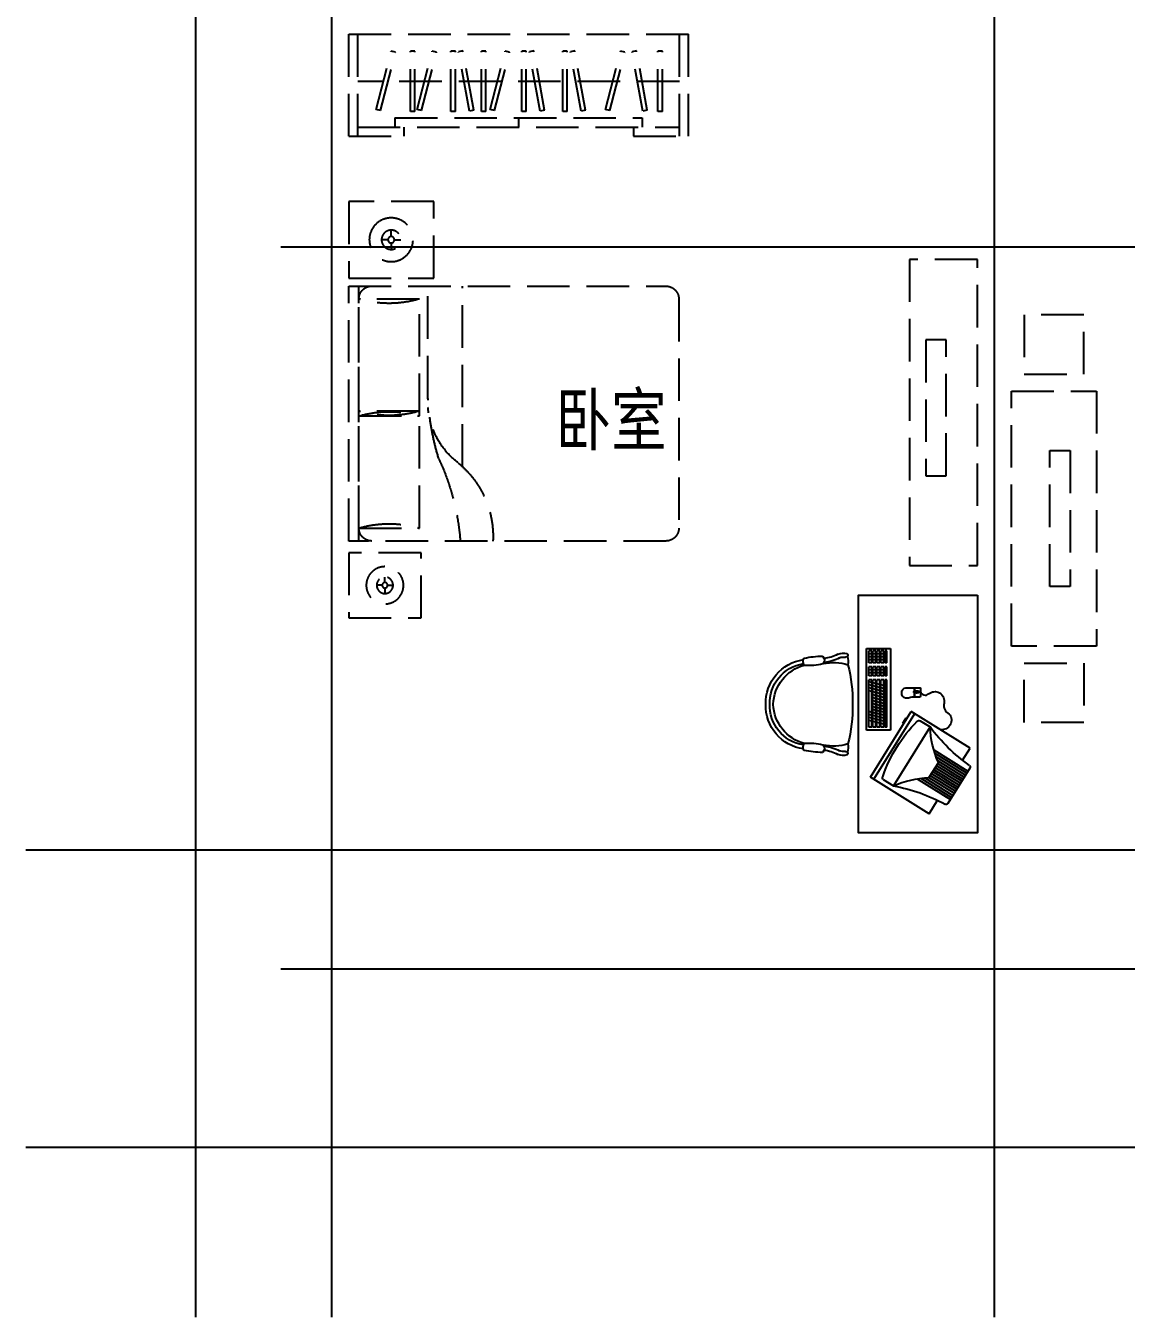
# Model space of a CAD drawing. Extents: x -1000 to 64800, y -19799 to 13500.
# Drawn here: x -1000 to 5475, y -2750 to 4850 of the extents above; entities that cross this region are included whole.
import ezdxf

# ---------------------------------------------------------------- set-up
doc = ezdxf.new("R2010")
doc.units = 0
doc.header["$LTSCALE"] = 1000
doc.header["$MEASUREMENT"] = 0
doc.linetypes.add('CENTER2', pattern=[1.125, 0.75, -0.125, 0.125, -0.125])
doc.linetypes.add('DASH', pattern=[0.35, 0.25, -0.1])
doc.layers.add('DOTE', color=1, linetype='CENTER2', plot=False)
for name, color, linetype in [('TEXT', 7, 'Continuous'), ('平面家具', 134, 'DASH'), ('面积', 6, 'Continuous')]:
    doc.layers.add(name, color=color, linetype=linetype)
doc.styles.add('ST', font='', dxfattribs={"width": 0.8})
doc.styles.get('ST').set_extended_font_data('SimSun')

# ---------------------------------------------------------------- blocks, each defined once
blk = doc.blocks.new('2333')
at = {"layer": '平面家具'}
for points in [[(1447243.377541107, -1924083.317939173), (1445743.377541107, -1924083.317939173), (1445743.377541107, -1923583.317939173), (1447243.377541107, -1923583.317939173)], [(1445293.377541107, -1924008.317939173), (1445643.377541107, -1924008.317939173), (1445643.377541107, -1923658.317939173), (1445293.377541107, -1923658.317939173)], [(1447693.377541107, -1924008.317939173), (1447343.377541107, -1924008.317939173), (1447343.377541107, -1923658.317939173), (1447693.377541107, -1923658.317939173)], [(1446893.377541107, -1923858.317939173), (1446093.377541107, -1923858.317939173), (1446093.377541107, -1923738.317939173), (1446893.377541107, -1923738.317939173)]]:
    blk.add_lwpolyline(points, close=True, dxfattribs=at)
blk = doc.blocks.new('nnn')
at = {"layer": '平面家具'}
for points in [[(39752.98505009606, 20763.8429962229), (39752.98505009629, 18963.8429962229), (39352.98505009629, 18963.84299622267), (39352.98505009606, 20763.84299622267)], [(39656.58107994765, 20290.76696562339), (39656.58107994788, 19490.76696562339), (39536.58107994788, 19490.76696562339), (39536.58107994765, 20290.76696562339)]]:
    blk.add_lwpolyline(points, close=True, dxfattribs=at)
blk = doc.blocks.new('A$C485003A8')
at = {"layer": '平面家具', "linetype": 'Continuous'}
for p, q in [((962.3017209633836, 1286.889591909145), (615.7160876240669, 1070.985655229233)), ((962.3017209633836, 1286.889591909145), (1011.372916332257, 1208.116728444162)), ((1201.324581758192, 1017.965027130689), (1071.170165306321, 1226.898924083027)), ((891.6894899826148, 1081.421880446753), (1086.28103390061, 1202.641793608273)), ((913.2252118854813, 1078.343219861999), (1093.68345458679, 1190.75885760806)), ((935.9157677314797, 1075.983957805511), (1101.08587527294, 1178.875921607862)), ((959.9515959564596, 1074.462727030681), (1108.48829595912, 1166.992985607649)), ((967.3540166426246, 1062.579791030468), (1115.890716645285, 1155.11004960745)), ((974.7564373287896, 1050.69685503027), (1123.29313733145, 1143.227113607238)), ((615.7160876240378, 1070.985655229233), (856.2947599245235, 684.7902352225356)), ((635.5209809577209, 1083.323023039513), (876.0996532582067, 697.1276030328299)), ((691.6122185198037, 1085.989539501767), (751.0268985208677, 1123.001642932591)), ((966.9308352007502, 776.4160095932893), (751.0268985208386, 1123.001642932606)), ((1015.469751102704, 985.3407070291723), (959.9515959564742, 1074.462727030652)), ((982.1588580149546, 1038.813919030072), (1130.695558017615, 1131.344177607039)), ((989.5612787011341, 1026.930983029859), (1138.09797870378, 1119.461241606827)), ((996.9636993872991, 1015.048047029661), (1145.500399389959, 1107.578305606628)), ((1004.366120073464, 1003.165111029433), (1152.902820076124, 1095.695369606416)), ((1010.671899594148, 974.1047872822674), (1167.707661448469, 1071.929497606005)), ((1011.768540759644, 991.2821750292496), (1160.305240762289, 1083.812433606217)), ((988.6430549765937, 910.899298750126), (1189.914923506964, 1036.280689605395)), ((994.8532000805862, 931.2621204111929), (1182.512502820799, 1048.163625605594)), ((1002.140917918921, 952.2962110834487), (1175.110082134634, 1060.046561605806)), ((1158.103978600513, 972.5727224902803), (1202.880393263855, 900.6941719024617)), ((1202.880393263855, 900.6941719024617), (856.2947599245235, 684.7902352225356)), ((591.9947883804853, 795.3060974747641), (591.9947883804853, 314.6685191278666)), ((734.1675109237549, 795.3060974747641), (591.9947883804853, 795.3060974747641)), ((606.8623870597366, 777.2803907235648), (606.8623870597075, 498.0898617936473)), ((624.3623870597075, 777.2803907235502), (606.8623870597075, 777.2803907235648)), ((624.3623870597075, 777.2803907235648), (624.3623870597075, 498.0898617936473)), ((630.1957203930506, 777.2803907235793), (630.1957203930506, 498.0898617936764)), ((647.6957203930506, 777.2803907235793), (630.1957203930651, 777.2803907235648)), ((647.6957203930506, 777.2803907235793), (647.6957203930506, 498.0898617936764)), ((653.5290537263936, 777.2803907235502), (653.5290537263936, 498.0898617936764)), ((671.0290537263936, 777.2803907236084), (653.5290537263936, 777.2803907235502)), ((671.0290537263936, 777.2803907235793), (671.0290537263936, 498.0898617936618)), ((676.8623870597366, 777.2803907235648), (676.8623870597366, 498.0898617936909)), ((694.3623870597075, 777.2803907235793), (676.8623870597366, 777.2803907235939)), ((694.3623870597221, 760.2372257190873), (676.8623870597366, 755.9486531021976)), ((694.3623870597075, 777.2803907235502), (694.3623870597075, 498.0898617936764)), ((700.1957203930506, 777.2803907235648), (700.1957203930506, 498.0898617936764)), ((711.8623870597075, 777.2803907235939), (700.1957203930506, 777.2803907235939)), ((711.8623870596784, 764.5257983359479), (700.1957203930506, 761.6667499247123)), ((711.8623870597075, 777.2803907235939), (711.8623870597075, 498.0898617936473)), ((734.1675109237549, 314.6685191278521), (734.1675109237549, 795.3060974747641)), ((907.5161551997153, 739.4039061624499), (966.9308352007502, 776.4160095932893)), ((624.3623870597075, 743.0829352515284), (606.8623870597221, 738.7943626346241)), ((624.3623870597075, 725.5829352515284), (606.8623870597366, 721.2943626346532)), ((624.3623870597075, 708.0829352515284), (606.8623870597366, 703.7943626346532)), ((624.3623870597075, 690.5829352515284), (606.8623870597366, 686.2943626346387)), ((647.6957203930506, 748.8010320740577), (630.195720393036, 744.512459457168)), ((647.6957203930506, 731.3010320740286), (630.1957203930506, 727.0124594571389)), ((647.6957203930651, 713.8010320740286), (630.1957203930506, 709.5124594571389)), ((647.6957203930506, 696.3010320740432), (630.1957203930506, 692.012459457168)), ((671.0290537264082, 754.5191288965725), (653.5290537263936, 750.2305562796828)), ((671.0290537263936, 737.0191288965725), (653.5290537264082, 732.7305562796828)), ((671.0290537263936, 719.519128896558), (653.5290537263936, 715.2305562796537)), ((671.0290537263936, 702.0191288965725), (653.5290537263936, 697.7305562796828)), ((671.0290537263936, 684.519128896558), (653.5290537263936, 680.2305562796682)), ((694.3623870597075, 742.7372257190582), (676.8623870597512, 738.448653102183)), ((694.3623870597075, 725.2372257190873), (676.8623870597366, 720.9486531021976)), ((694.3623870597075, 707.7372257190727), (676.8623870597512, 703.4486531021685)), ((694.3623870597075, 690.2372257190727), (676.8623870597512, 685.948653102183)), ((711.862387059693, 747.0257983359479), (700.1957203930506, 744.1667499246978)), ((711.862387059693, 729.525798335977), (700.1957203930506, 726.6667499247123)), ((711.862387059693, 712.0257983359334), (700.1957203930506, 709.1667499247269)), ((711.8623870597075, 694.5257983359625), (700.1957203930506, 691.6667499246978)), ((811.6411465987912, 756.4716556421336), (806.7208622634062, 753.4065869970218)), ((806.7208622634062, 753.4065869970218), (825.4454606557993, 723.3484190328163)), ((825.4454606557993, 723.3484190328163), (830.3657449911989, 726.4134876779281)), ((647.6957203930651, 678.8010320740432), (630.1957203930506, 674.5124594571535)), ((647.6957203930651, 661.3010320740432), (630.1957203930506, 657.0124594571535)), ((647.695720393036, 643.8010320740286), (630.1957203930506, 639.5124594571389)), ((647.6957203930506, 626.3010320740286), (630.195720393036, 622.0124594571389)), ((647.6957203930506, 608.8010320740286), (630.1957203930506, 604.5124594571535)), ((671.0290537263936, 667.019128896558), (653.5290537263936, 662.7305562796682)), ((671.0290537263936, 649.5191288965289), (653.5290537263936, 645.2305562796537)), ((671.0290537263936, 632.019128896558), (653.5290537263936, 627.7305562796682)), ((671.0290537264082, 614.519128896558), (653.5290537263936, 610.2305562796828)), ((694.3623870597075, 672.7372257190727), (676.8623870597366, 668.448653102183)), ((694.3623870597075, 655.2372257190727), (676.8623870597366, 650.948653102183)), ((694.3623870597075, 637.7372257190582), (676.8623870597366, 633.448653102183)), ((694.3623870597075, 620.2372257190727), (676.8623870597366, 615.948653102183)), ((711.862387059693, 677.0257983359334), (700.195720393036, 674.1667499246978)), ((711.8623870597075, 659.5257983359334), (700.1957203930506, 656.6667499246832)), ((711.862387059693, 642.0257983359625), (700.1957203930506, 639.1667499247269)), ((711.862387059693, 624.5257983359334), (700.1957203930506, 621.6667499247123)), ((624.3623870597221, 568.0829352515284), (606.8623870597366, 563.7943626346387)), ((624.3623870597075, 550.5829352515284), (606.8623870597221, 546.2943626346387)), ((624.3623870597075, 533.082935251543), (606.8623870597075, 528.7943626346532)), ((647.6957203930506, 591.3010320740432), (630.1957203930506, 587.0124594571826)), ((647.6957203930506, 573.8010320740286), (630.1957203930506, 569.5124594571389)), ((647.6957203930506, 556.3010320740432), (630.1957203930506, 552.0124594571535)), ((647.6957203930506, 538.8010320740432), (630.1957203930506, 534.5124594571535)), ((671.0290537263936, 597.019128896558), (653.5290537264082, 592.7305562796828)), ((671.0290537263936, 579.519128896558), (653.5290537263936, 575.2305562796682)), ((671.0290537263936, 562.019128896558), (653.5290537263936, 557.7305562796682)), ((671.0290537263936, 544.519128896558), (653.5290537263936, 540.2305562796973)), ((694.3623870597075, 602.7372257190873), (676.8623870597221, 598.4486531022121)), ((694.3623870597075, 585.2372257190582), (676.8623870597221, 580.9486531021976)), ((694.3623870597075, 567.7372257190727), (676.8623870597221, 563.448653102183)), ((694.3623870597075, 550.2372257190873), (676.8623870597366, 545.9486531021976)), ((694.3623870597221, 532.7372257190727), (676.8623870597221, 528.448653102183)), ((711.862387059693, 607.0257983359625), (700.1957203930506, 604.1667499247123)), ((711.862387059693, 589.5257983359334), (700.1957203930506, 586.6667499246978)), ((711.862387059693, 572.0257983359625), (700.195720393036, 569.1667499246978)), ((711.8623870597075, 554.5257983359625), (700.1957203930506, 551.6667499247269)), ((711.8623870597075, 537.0257983359188), (700.1957203930506, 534.1667499246832)), ((824.2036841863155, 545.1836407030642), (904.7733384722233, 545.1836407030642)), ((878.0971232809097, 571.1836407029477), (873.0895818387944, 571.1836407029477)), ((878.3922311047063, 569.1836407029477), (873.1742972018401, 569.1836407029477)), ((874.7733384722233, 600.1836407030642), (874.7733384722233, 574.7524356472713)), ((904.7733384722233, 600.1836407030642), (874.7733384722233, 600.1836407029477)), ((874.7733384722233, 565.7319210521819), (874.7733384722233, 545.1836407030642)), ((876.7733384722233, 600.1836407030642), (876.7733384722233, 573.3671694077493)), ((876.7733384722233, 567.1171664289141), (876.7733384722233, 545.1836407030642)), ((909.7733384722233, 569.1836407030642), (896.2755988202844, 569.1836407030642)), ((909.7733384722233, 571.1836407030642), (896.5707066439645, 571.1836407030642)), ((624.3623870597075, 515.5829352514993), (606.8623870597221, 511.2943626346387)), ((624.3623870597075, 498.0898617936473), (606.8623870597075, 498.0898617936473)), ((624.3623870597075, 474.7565284603188), (606.8623870597075, 474.7565284603188)), ((606.8623870597075, 474.7565284603188), (606.862387059693, 422.2565284603188)), ((624.3623870597075, 457.2565284603188), (606.862387059693, 457.2565284603188)), ((624.3623870597075, 474.7565284603188), (624.362387059693, 422.2565284603188)), ((647.6957203930506, 521.3010320740141), (630.1957203930506, 517.0124594571389)), ((647.6957203930506, 498.0898617936764), (630.1957203930506, 498.0898617936764)), ((630.1957203930506, 474.7565284603188), (630.1957203930506, 422.2565284603188)), ((647.6957203930215, 474.7565284603188), (630.1957203930215, 474.7565284603188)), ((647.6957203930215, 457.2565284603334), (630.1957203930215, 457.2565284603334)), ((647.6957203930506, 474.7565284603188), (647.6957203930506, 422.2565284603188)), ((671.0290537263936, 527.0191288965289), (653.5290537263936, 522.7305562796391)), ((671.0290537263936, 498.0898617936618), (653.5290537263936, 498.0898617936764)), ((671.0290537263645, 474.7565284603188), (653.52905372635, 474.7565284603188)), ((653.5290537263645, 474.7565284603188), (653.5290537263791, 422.2565284603188)), ((671.0290537263645, 457.2565284603334), (653.5290537263645, 457.2565284603043)), ((671.0290537263791, 474.7565284603188), (671.0290537263791, 422.2565284603188)), ((694.362387059693, 498.0898617936764), (676.8623870597366, 498.0898617936909)), ((694.3623870597075, 474.7565284603334), (676.8623870597075, 474.7565284603334)), ((676.8623870597075, 474.7565284603334), (676.8623870597075, 422.2565284603188)), ((694.362387059693, 457.2565284603043), (676.862387059693, 457.2565284603188)), ((694.3623870597075, 474.7565284603334), (694.362387059693, 422.2565284603334)), ((711.8623870597075, 498.0898617936473), (700.1957203930506, 498.0898617936764)), ((711.8623870597075, 474.7565284603043), (700.1957203930215, 474.7565284603043)), ((700.1957203930506, 474.7565284603043), (700.195720393036, 422.2565284603188)), ((711.8623870597075, 457.2565284603188), (700.1957203930215, 457.2565284603188)), ((711.8623870597075, 474.7565284603043), (711.8623870597075, 422.2565284603334)), ((624.362387059693, 439.7565284603334), (606.862387059693, 439.7565284603188)), ((624.362387059693, 422.2565284603188), (606.862387059693, 422.2565284603188)), ((624.362387059693, 398.9231951269903), (606.8623870597075, 398.9231951270049)), ((606.8623870597075, 398.9231951270049), (606.8623870597075, 328.9231951269903)), ((624.362387059693, 381.4231951269758), (606.8623870597075, 381.4231951270049)), ((624.362387059693, 398.9231951269903), (624.3623870597221, 328.9231951270049)), ((647.6957203930215, 439.7565284603043), (630.1957203930215, 439.7565284603043)), ((647.6957203930215, 422.2565284603188), (630.1957203930215, 422.2565284603188)), ((630.1957203930506, 398.9231951269903), (630.1957203930506, 328.9231951269758)), ((647.695720393036, 398.9231951269903), (630.1957203930506, 398.9231951269903)), ((647.6957203930506, 381.4231951269903), (630.1957203930506, 381.4231951269903)), ((647.695720393036, 398.9231951269903), (647.6957203930506, 328.9231951269903)), ((671.02905372635, 439.7565284603188), (653.5290537263645, 439.7565284603188)), ((671.0290537263645, 422.2565284603188), (653.5290537263645, 422.2565284603188)), ((671.0290537263645, 398.9231951269758), (653.5290537263791, 398.9231951269903)), ((653.5290537263791, 398.9231951269903), (653.5290537263645, 328.9231951269903)), ((671.0290537263791, 381.4231951269903), (653.5290537263791, 381.4231951269903)), ((671.0290537263645, 398.9231951269758), (671.0290537263791, 328.9231951269903)), ((694.3623870597075, 439.7565284603188), (676.862387059693, 439.7565284603188)), ((694.362387059693, 422.2565284603334), (676.862387059693, 422.2565284603188)), ((694.362387059693, 398.9231951269903), (676.8623870597075, 398.9231951269903)), ((676.8623870597075, 398.9231951269903), (676.8623870597075, 328.9231951269903)), ((694.362387059693, 381.4231951270049), (676.8623870597075, 381.4231951269903)), ((694.362387059693, 398.9231951269903), (694.3623870597075, 328.9231951269903)), ((711.8623870597075, 439.7565284603188), (700.1957203930215, 439.7565284603188)), ((711.8623870597075, 422.2565284603334), (700.1957203930215, 422.2565284603188)), ((711.8623870597221, 398.9231951270049), (700.1957203930506, 398.9231951269903)), ((700.1957203930506, 398.9231951269903), (700.1957203930506, 328.9231951269903)), ((711.8623870597075, 381.4231951269758), (700.1957203930506, 381.4231951269903)), ((711.8623870597221, 398.9231951270049), (711.8623870597075, 328.9231951270049)), ((591.9947883804853, 314.6685191278666), (734.1675109237549, 314.6685191278521)), ((624.3623870597075, 363.9231951269903), (606.8623870597075, 363.9231951269903)), ((624.3623870597075, 346.4231951270049), (606.862387059693, 346.4231951269903)), ((624.3623870597221, 328.9231951270049), (606.862387059693, 328.9231951269903)), ((647.6957203930506, 363.9231951269903), (630.1957203930506, 363.9231951269903)), ((647.6957203930506, 346.4231951269903), (630.1957203930506, 346.4231951270049)), ((647.6957203930506, 328.9231951269903), (630.1957203930506, 328.9231951269758)), ((671.0290537263791, 363.9231951270049), (653.5290537263791, 363.9231951269903)), ((671.0290537263791, 346.4231951269903), (653.5290537263645, 346.4231951270194)), ((671.0290537263791, 328.9231951269903), (653.5290537263645, 328.9231951269903)), ((694.3623870597075, 363.9231951269903), (676.8623870597075, 363.9231951269903)), ((694.3623870597075, 346.4231951269903), (676.8623870597221, 346.4231951269903)), ((694.3623870597075, 328.9231951269903), (676.8623870597075, 328.9231951269903)), ((711.8623870597075, 363.9231951269903), (700.1957203930506, 363.9231951269903)), ((711.8623870597075, 346.4231951269903), (700.1957203930506, 346.4231951269903)), ((711.8623870597075, 328.9231951270049), (700.1957203930506, 328.9231951269903))]:
    blk.add_line(p, q, dxfattribs=at)
blk.add_lwpolyline([(1245.703532479645, 5.210997187532485e-06), (1245.703532479645, 1400.000005210997), (545.7035324796452, 1400.000005210997), (545.7035324796452, 5.210997187532485e-06)], close=True, dxfattribs=at)
for points in [[(909.7733384722233, 569.1836407030642, -0.5162609389388266), (958.1708378080366, 582.1261883966799, 0.7209923477252578), (1049.126137813539, 636.2531463324267, -0.3665829977788176), (1079.854214422739, 700.2215235617186, 0.6690891746718828), (1029.587576594189, 792.7422035624913, -1.490361301275943)], [(821.7796419673687, 606.3522970386257, 0.3918596800908603), (799.7733384722233, 575.1836407030642, 0.3863292369252131), (824.2036841863155, 545.1836407030642, -1.53989200236325)], [(874.7733384722233, 600.1836407029477, -0.0904033991462091), (844.9441179239511, 605.1836407030642, 0.09994715253874902), (821.7796419673687, 606.3522970386257, -0.1959289544679607)]]:
    blk.add_lwpolyline(points, format="xyb", dxfattribs=at)
blk.add_lwpolyline([(909.7733384722233, 550.1836407030642), (909.7733384722233, 595.1836407030642)], dxfattribs=at)
for centre, radius, start, end in [((569.3748861958302, 2119.354885281311), 1012.77699278791, 280.3325028726193, 298.6955951113971), ((1061.267718639472, 1220.730240177887), 11.66666666666667, 31.92065378274705, 118.6955951113971), ((697.7809024249436, 1076.087092834932), 11.66666666666667, 121.9206537815985, 211.920653782747), ((1493.819815031689, 1345.180094229479), 851.6516130330298, 198.8571186279927, 224.9841889371479), ((984.5912672863633, 1654.422397165297), 580.4828441789633, 246.2740641345046, 267.5672434298472), ((1781.151134353902, 174.1182912118384), 1012.77699278791, 125.1457124528528, 143.5088046924326), ((1191.422135091358, 1011.796343225535), 11.66666666666667, 305.1457124528528, 31.92065378274705), ((258.7846223440538, 895.1485200059324), 38.77998497442434, 153.1286274146925, 213.7150036088575), ((228.3537901473392, 910.5678492389707), 4.6656, 101.3391880845944, 153.1286274146925), ((345.6238771970275, 325.7703008293975), 601.1054091529044, 91.26581475981848, 101.3391880845932), ((332.4480219249926, 922.0645593797453), 4.6656, 44.38939460489988, 91.265814759817), ((312.7175218887569, 902.7501792971816), 32.27606739294112, 321.8003534492503, 44.38939460489988), ((315.2805487747719, 1143.840328902952), 233.1242311631294, 276.7108760584599, 297.7609203260395), ((315.2805487747719, 1143.840328902952), 256.4522311631293, 276.7108760584599, 297.7609203260395), ((455.9147078457718, 872.0788015187427), 72.89353736479211, 71.70370279010059, 116.0825741453178), ((455.9147078457718, 872.0788015187427), 49.5655373647921, 74.54483070429401, 116.0825741453178), ((466.5073781569808, 962.391113332269), 42.61944817471475, 273.5187385797455, 277.6992857742658), ((471.1181684706025, 932.0930466475329), 11.97987238833408, 274.5629648930001, 50.12740723817649), ((381.4923248742343, 894.5439746805059), 103.9545272926195, 349.7613275443324, 17.09910434634259), ((1546.890505335541, 751.7763382635312), 580.4828441789633, 156.2740641345046, 177.5672434298473), ((257.3039530063616, 650.9112849726807), 257.4192962479438, 97.77882529134533, 181.7156696850598), ((257.2618186639666, 650.775806916412), 234.3846547434233, 98.77709016975878, 182.6108555211853), ((290.2856281931417, 635.7701098845646), 246.2503811831606, 105.0058414680084, 178.0250792073987), ((230.4079766903924, 876.2129121828839), 4.6656, 213.7150036088575, 266.7649587047447), ((250.5002193835717, 1231.688162958279), 360.7082268444198, 266.7649587047447, 283.6322327013373), ((334.4155033430252, 885.6757683127653), 4.6656, 283.632232701337, 321.8003534492503), ((397.8948184674373, 596.8252737430594), 292.1535686192985, 72.9016995987473, 101.8137347000859), ((-290.1358762199052, 672.931857089141), 800.1419100225994, 357.8600735198953, 14.70680632654401), ((901.3474712945608, 749.3063528292696), 11.66666666666667, 211.920653782747, 301.9206537815986), ((257.299377409272, 635.345945113455), 257.4192962479545, 178.2506449097817, 262.1874893028198), ((257.2573227245193, 635.4814479180422), 234.3846547434414, 177.3554590735964, 261.1892244240937), ((290.2899487139548, 650.4677269583117), 246.2503811831606, 181.9412353852509, 254.960473128255), ((-290.1533035668617, 613.6472282914765), 800.1419100225994, 345.2595082662118, 2.106241073418314), ((904.7733384722233, 595.1836407030642), 5, 0, 89.99999999999999), ((904.7733384722233, 550.1836407030642), 5, 270, 0), ((258.6364542393967, 391.1078817738016), 38.77998497442434, 146.2513109865719, 206.8376871787315), ((230.270946135377, 410.0601695562218), 4.6656, 93.20135588782664, 146.2513109865719), ((250.154193915303, 54.57316756041837), 360.7082268444198, 76.33408189359176, 93.20135588782729), ((334.2728913990795, 400.5361668303158), 4.6656, 38.16596114535175, 76.3340818935928), ((312.5648752862071, 383.4745155004348), 32.27606739294112, 315.5769199908419, 38.16596114535175), ((397.922016885972, 689.3492906434913), 292.1535686192985, 258.1525798948524, 287.06461499451), ((314.9861597160125, 142.3829007034219), 256.4522311631293, 62.20539426913976, 83.2554385350498), ((381.3444909875689, 391.6402845332195), 103.9545272926195, 342.8672102471839, 10.20498705087615), ((228.196561951012, 375.7064461374393), 4.6656, 206.8376871787315, 258.6271265094858), ((345.8104436179965, 960.4349479070952), 601.1054091529044, 258.6271265094849, 268.7004998341821), ((332.2840165788693, 364.1485387764114), 4.6656, 268.7004998341821, 315.5769199908419), ((314.9861597160125, 142.3829007034219), 233.1242311631294, 62.20539426913976, 83.2554385350498), ((455.7800688489042, 414.0616993148287), 72.89353736479211, 243.8837404507209, 288.2626118042631), ((455.7800688489042, 414.0616993148287), 49.5655373647921, 243.8837404507209, 285.4214838889926), ((466.3196408053991, 323.7431754539502), 42.61944817471475, 82.26702881863127, 86.44757601255705), ((470.9482431982506, 354.0385261209958), 11.97987238833408, 309.8389073572774, 85.40334970221755)]:
    blk.add_arc(centre, radius, start, end, dxfattribs=at)
for start_param, end_param in [(3.351245151941576, 6.073532808802879), (0.2361855947378277, 2.905407058821584)]:
    blk.add_ellipse((887.2158483605454, 570.2421679184481), major_axis=(-14.44250988832209, -1.164126688685287e-10), ratio=0.3132212640503719, start_param=start_param, end_param=end_param, dxfattribs=at)
blk.add_ellipse((887.3339149624662, 570.3184982674138), major_axis=(-9.631294632214122, 1.769181690321715e-15), ratio=0.3171016923164579, dxfattribs=at)
for points, knots in [([(874.7733384722233, 574.7524356473878), (874.4286836669635, 574.6048793131195), (874.1005844404426, 574.4481102082354), (873.2576015102532, 573.9948754538491), (872.7741428128647, 573.6787309539213), (872.009891023321, 573.0217440336419), (871.706825240617, 572.7022342339333), (871.2410566087783, 572.0255838571757), (871.0633785532409, 571.6844309061707), (870.8339507724595, 570.9720920446271), (870.7733384722233, 570.6077677843568), (870.7733384722233, 570.2421679183317), (870.7733384722233, 569.8411340861057), (870.84661535958, 569.4420669692045), (871.104289473602, 568.7132181002235), (871.28593573549, 568.3830964938679), (871.7080222192308, 567.7934661736654), (871.9485071143572, 567.5323774960998), (872.4695351362316, 567.0572526036703), (872.7506280896341, 566.8428979725286), (873.5684079514322, 566.300418906234), (874.143061847295, 566.0011685213249), (874.7733384722233, 565.7319210521819)], [5.651501793073928, 5.651501793073928, 5.651501793073928, 5.651501793073928, 5.755681886127988, 5.755681886127988, 5.933775116734981, 5.933775116734981, 6.070831747312029, 6.070831747312029, 6.182644171907234, 6.182644171907234, 6.283185307179586, 6.283185307179586, 6.283185307179586, 6.393470896745087, 6.393470896745087, 6.503756486310587, 6.503756486310587, 6.614042075876088, 6.614042075876088, 6.724327665441589, 6.724327665441589, 6.914879807515296, 6.914879807515296, 6.914879807515296, 6.914879807515296]), ([(903.5267739716655, 571.1836407030642), (903.4991499590542, 571.2820230631332), (903.4675254428148, 571.3785247355409), (903.2935221512889, 571.8423464564548), (903.1011485709896, 572.1751288503583), (902.6576434447634, 572.7681778320984), (902.4063075514714, 573.030108508392), (901.8623599352868, 573.5068773785315), (901.5691619366262, 573.7219824640488), (900.5725505153969, 574.3578865884047), (899.7933626291779, 574.7230781613325), (898.0497062915674, 575.3668193157937), (897.0850358808966, 575.642898284219), (895.0027929278294, 576.1085129241401), (893.8856007204595, 576.2974515796814), (890.351016486049, 576.7303904334258), (887.7783958997898, 576.8282902966894), (883.3589607819886, 576.6487026479736), (881.4856626613036, 576.4545007620181), (878.7040550671372, 575.9630232965283), (877.6983604961279, 575.7328243619704), (876.773338472165, 575.4610508256301)], [9.512968999303748, 9.512968999303748, 9.512968999303748, 9.512968999303748, 9.541746923014419, 9.541746923014419, 9.654868683085152, 9.654868683085152, 9.767990443155886, 9.767990443155886, 9.881112203226621, 9.881112203226621, 10.12834263172629, 10.12834263172629, 10.37557306022597, 10.37557306022597, 10.62280348872564, 10.62280348872564, 11.12458907106889, 11.12458907106889, 11.50917875012664, 11.50917875012664, 11.74884202042626, 11.74884202042626, 11.74884202042626, 11.74884202042626]), ([(876.7733384721068, 565.023224198696), (877.1889773519797, 564.9011659663811), (877.6208151514729, 564.787582104298), (879.0714548370888, 564.4453550732869), (880.1504100413149, 564.2504508014244), (883.5757300964178, 563.7924347034132), (886.0827378406393, 563.6686222599528), (890.5362652855547, 563.7920480933681), (892.4953755206516, 563.97227680168), (895.6690377384512, 564.4976800833538), (896.9503294426686, 564.7936414458964), (898.9763823308604, 565.4360558028275), (899.7770399796282, 565.7542043855356), (901.0434149119974, 566.4096437339613), (901.5450445943716, 566.7256272748054), (902.3393624345044, 567.3817159845203), (902.654913238468, 567.7006633433921), (903.1417168066109, 568.3749328393897), (903.3286344421649, 568.7132758145162), (903.4708898971876, 569.1194082260772), (903.481582535358, 569.1514047147648), (903.491840781222, 569.1836407029477)], [7.100711423213951, 7.100711423213951, 7.100711423213951, 7.100711423213951, 7.208443187014081, 7.208443187014081, 7.450500947800327, 7.450500947800327, 7.942232946427838, 7.942232946427838, 8.34020253729296, 8.34020253729296, 8.6454967179338, 8.6454967179338, 8.880561944204253, 8.880561944204253, 9.062319000228346, 9.062319000228346, 9.202381642802216, 9.202381642802216, 9.315503402872949, 9.315503402872949, 9.325091979813841, 9.325091979813841, 9.325091979813841, 9.325091979813841])]:
    blk.add_open_spline(points, degree=3, knots=knots, dxfattribs=at)
blk = doc.blocks.new('A$C43944DE8')
at = {"layer": '平面家具'}
for p, q in [((1692.811082656968, 2243.894762129627), (1692.806318768919, 2281.742573683632)), ((1673.889558825125, 2224.968474408599), (1636.041747273419, 2224.963710520549)), ((1692.815846544989, 2206.046950575592), (1692.820610433038, 2168.199139021586)), ((1711.737370376832, 2224.973238296619), (1749.585181928538, 2224.978002184669)), ((1942.800067868062, 1952.295984985003), (76.20006476433628, 1952.29598498544)), ((1273.200064764336, 889.5547485241132), (1273.200064764336, 1952.29598498544)), ((1476.400064764523, 1292.695984985347), (1476.400064764523, 1952.29598498544)), ((1882.800067868062, 452.0959849847586), (1882.800067868062, 1952.295984985003)), ((1942.800067868062, 452.0959849847586), (1942.800067868062, 1952.295984985003)), ((6.476508133346215e-05, 1876.095984985253), (6.476508133346215e-05, 528.2959849854396)), ((1527.200064764336, 1187.895984985067), (1527.200064764336, 1876.095984985253)), ((1527.200064764336, 1876.095984985253), (1882.800064763964, 1876.095984985253)), ((1882.800067868062, 528.0959849848168), (1882.800067868062, 1876.295984985003)), ((1527.200064764336, 1216.49598498516), (1882.800064763964, 1216.49598498516)), ((1527.200064764336, 528.2959849854396), (1527.200064764336, 1216.49598498516)), ((1882.800064763964, 1187.895984985067), (1527.200064764336, 1187.895984985067)), ((1882.800064763964, 528.2959849854396), (1527.200064764336, 528.2959849854396)), ((76.20006476433628, 452.0959849852534), (1942.800067868062, 452.0959849847586)), ((1729.93070819795, 207.6937009908088), (1729.926651893373, 239.9199518433179)), ((1713.819610924955, 191.5785474122695), (1681.593360074403, 191.5744911076854)), ((1729.934764502505, 175.4674501382779), (1729.938820807089, 143.2411992857687)), ((1746.045861775507, 191.5826037168172), (1778.272112626059, 191.5866600214013))]:
    blk.add_line(p, q, dxfattribs=at)
for points in [[(1942.826861333459, 1999.970856352609), (1442.826861333459, 1999.970856352609), (1442.826861333459, 2449.970856352609), (1942.826861333459, 2449.970856352609)], [(1942.811476461582, -2.431949360470753e-05), (1517.076810052611, -2.431949360470753e-05), (1517.076810052611, 383.1611754485803), (1942.811476461582, 383.1611754485803)]]:
    blk.add_lwpolyline(points, close=True, dxfattribs=at)
for centre, radius, start, end in [((76.20006476433628, 1876.095984985253), 76.19999999999999, 90, 180), ((1806.800067868062, 1876.295984985003), 76, 0, 90), ((1705.000064765081, 2485.695984985347), 635, 253.7397949982034, 286.2602050017966), ((-42.40449223576434, 1380.441427985339), 1521.3370894, 343.0571140030199, 356.6935430038464), ((1020.892406095729, 1274.531890661588), 456.915148882432, 307.4297520814696, 355.5016644410877), ((1705.000064765081, 1826.095984985253), 635, 253.7397949982034, 286.2602050017966), ((1705.000064765081, 578.2959849854396), 635, 73.73979499820335, 106.2602050017966), ((2690.536818479166, 343.4117070479715), 1408.835217588922, 155.0769440331293, 175.5755337203437), ((1654.363143886418, 477.9314323013114), 560.998259661822, 129.3577663121921, 182.6395544060125), ((1705.000064765081, -81.30401501465349), 635, 73.73979499820335, 106.2602050017966), ((76.20006476433628, 528.2959849854396), 76.19999999999999, 180, 270), ((1806.800067868062, 528.0959849848168), 76, 270, 0)]:
    blk.add_arc(centre, radius, start, end, dxfattribs=at)
for centre, major_axis, ratio, start_param, end_param in [((1692.813464600978, 2224.970856352609), (0.1234949656844307, 128.6825010447572), 0.9999999999387086, -1.570330743424031, 4.712854563755555), ((1692.813464600978, 2224.970856352609), (-40.14366662115664, 40.14366662115664), 0.999999999999587, 3.928464393698623, 10.21164970087821), ((1692.813464600978, 2224.970856352609), (13.38122220705554, 13.38122220705554), 1, 6.283185307179586, 12.56637061435917), ((1729.932736350231, 191.5805755645433), (0.07259407736353109, 109.5692297182559), 0.9999999999387079, -1.57062788982582, 4.712557417353766), ((1729.932736350231, 191.5805755645433), (34.18110103477448, 34.18110103477446), 0.9999999999999909, 5.499260720493202, 11.78244602767279), ((1729.932736350231, 191.5805755645433), (-11.39370034493186, 11.39370034493186), 0.9999999999993613, 4.71238898038469, 10.99557428756428)]:
    blk.add_ellipse(centre, major_axis=major_axis, ratio=ratio, start_param=start_param, end_param=end_param, dxfattribs=at)
blk = doc.blocks.new('451')
at = {"layer": '平面家具'}
for p, q in [((83073.48303632736, 10496.72885376736), (83073.48303632736, 11096.72283915383)), ((83073.48303632736, 11096.72283915383), (85073.48303632736, 11096.72283915383)), ((83126.26246339822, 10496.72881448067), (83126.26292910802, 11096.72283915383)), ((85020.70353248302, 10496.72774701892), (85020.70399818389, 11096.72283915383)), ((85073.4830363273, 10496.72770781386), (85073.48303632736, 11096.72283915383)), ((83234.85797187655, 10654.98981697581), (83322.976774228, 10998.4436373549)), ((83260.38437949745, 10648.14633655663), (83348.5031818335, 10991.60015690436)), ((83348.5031818335, 10991.60015690436), (83322.976774228, 10998.4436373549)), ((83437.09667389312, 10642.33841478301), (83437.09692653276, 10997.40788142782)), ((83463.48664008355, 10997.40786180021), (83437.09692653276, 10997.40788142782)), ((83463.48638742851, 10642.33839515528), (83463.48664008355, 10997.40786180021)), ((83477.10047262661, 10654.98963687248), (83565.21927496271, 10998.44345725157)), ((83502.62688023211, 10648.14615645329), (83590.74568256822, 10991.59997680103)), ((83590.74568256822, 10991.59997680103), (83565.21927496271, 10998.44345725157)), ((83675.15516595995, 10642.33827823736), (83675.15541859958, 10997.40774488217)), ((83701.54513213504, 10997.40772525456), (83675.15541859958, 10997.40774488217)), ((83701.54487949534, 10642.33825860963), (83701.54513213504, 10997.40772525456)), ((83746.00094721462, 10999.34873616882), (83720.05486431667, 10994.42319748189)), ((83783.47764678454, 10645.3227117344), (83720.05486431667, 10994.42319748189)), ((83809.42372968249, 10650.24825042133), (83746.00094721462, 10999.34873616882)), ((83854.10393017561, 10642.33841478301), (83854.10418281525, 10997.40788142782)), ((83880.49389636604, 10997.40786180021), (83854.10418281525, 10997.40788142782)), ((83880.493643711, 10642.33839515528), (83880.49389636604, 10997.40786180021)), ((83906.29131583746, 10654.98963687248), (83994.41011817356, 10998.44345725157)), ((83931.81772344296, 10648.14615645329), (84019.93652577906, 10991.59997680103)), ((84019.93652577906, 10991.59997680103), (83994.41011817356, 10998.44345725157)), ((84092.16242224244, 10642.33827823736), (84092.16267488207, 10997.40774488217)), ((84118.55238841753, 10997.40772525456), (84092.16267488207, 10997.40774488217)), ((84118.55213577783, 10642.33825860963), (84118.55238841753, 10997.40772525456)), ((84163.00820349711, 10999.34873616882), (84137.06212059916, 10994.42319748189)), ((84200.48490306703, 10645.3227117344), (84137.06212059916, 10994.42319748189)), ((84226.43098596498, 10650.24825042133), (84163.00820349711, 10999.34873616882)), ((84332.80698579333, 10642.33827823736), (84332.80723843296, 10997.40774488217)), ((84359.19695196842, 10997.40772525456), (84332.80723843296, 10997.40774488217)), ((84359.19669932872, 10642.33825860963), (84359.19695196842, 10997.40772525456)), ((84403.652767048, 10999.34873616882), (84377.70668415005, 10994.42319748189)), ((84441.12946661792, 10645.3227117344), (84377.70668415005, 10994.42319748189)), ((84467.07554951587, 10650.24825042133), (84403.652767048, 10999.34873616882)), ((84584.41556886728, 10654.98915139414), (84672.53437121872, 10998.44297177335)), ((84609.94197647278, 10648.14567097495), (84698.06077882422, 10991.59949132269)), ((84698.06077882422, 10991.59949132269), (84672.53437121872, 10998.44297177335)), ((84766.95800725638, 10999.34827443219), (84741.01192435843, 10994.42273574525)), ((84804.43470682637, 10645.32224999777), (84741.01192435843, 10994.42273574525)), ((84830.38078972431, 10650.24778871605), (84766.95800725638, 10999.34827443219)), ((84893.42131880861, 10642.33769166878), (84893.42157146365, 10997.40715831371)), ((84919.81128499904, 10997.40713868611), (84893.42157146365, 10997.40715831371)), ((84919.81103235942, 10642.33767204117), (84919.81128499904, 10997.40713868611)), ((85020.70380119015, 10819.87233035453), (83126.26273212062, 10819.87339781628)), ((83260.38437949745, 10648.14633655663), (83234.85797187655, 10654.98981697581)), ((83463.48638742851, 10642.33839515528), (83437.09667389312, 10642.33841478301)), ((83502.62688023211, 10648.14615645329), (83477.10047262661, 10654.98963687248)), ((83701.54487949534, 10642.33825860963), (83675.15516595995, 10642.33827823736)), ((83809.42372968249, 10650.24825042133), (83783.47764678454, 10645.3227117344)), ((83880.493643711, 10642.33839515528), (83854.10393017561, 10642.33841478301)), ((83931.81772344296, 10648.14615645329), (83906.29131583746, 10654.98963687248)), ((84118.55213577783, 10642.33825860963), (84092.16242224244, 10642.33827823736)), ((84226.43098596498, 10650.24825042133), (84200.48490306703, 10645.3227117344)), ((84359.19669932872, 10642.33825860963), (84332.80698579333, 10642.33827823736)), ((84467.07554951587, 10650.24825042133), (84441.12946661792, 10645.3227117344)), ((84609.94197647278, 10648.14567097495), (84584.41556886728, 10654.98915139414)), ((84830.38078972431, 10650.24778871605), (84804.43470682637, 10645.32224999777)), ((84919.81103235942, 10642.33767204117), (84893.42131880861, 10642.33769166878)), ((83345.71380387971, 10604.63283983318), (83345.71376549292, 10550.68075651313)), ((83345.71380389505, 10604.63283989601), (84801.25234556386, 10604.63205504106)), ((84073.48307472175, 10604.63244743718), (84073.48303633503, 10550.680364117)), ((84801.25234554852, 10604.63205500971), (84801.25230716175, 10550.67997165817)), ((83073.48303632736, 10496.72885376736), (83398.4931542078, 10496.72863396909)), ((83126.26250180027, 10550.68089786355), (85020.7035708698, 10550.67983037045)), ((83398.49319257918, 10550.68071725779), (83398.4931541924, 10496.72863393774)), ((84748.47288007555, 10550.68001091351), (84748.47284168884, 10496.72792759333)), ((84748.47284170424, 10496.72792762481), (85073.4830363273, 10496.72770781386))]:
    blk.add_line(p, q, dxfattribs=at)

msp = doc.modelspace()

# ---------------------------------------------------------------- linework, layer by layer
at = {"layer": 'DOTE', "linetype": 'ByBlock'}
for p, q in [((0, -2750), (0, 13500)), ((800, -2750), (800, 13500)), ((4700, -2750), (4700, 13500)), ((500, 3549.999999999942), (64800, 3549.999999999942)), ((-1000, 4.547473508864641e-13), (63300, 4.547473508864641e-13)), ((500, -699.9999999999995), (64800, -699.9999999999995)), ((-1000, -1750), (64800, -1750))]:
    msp.add_line(p, q, dxfattribs=at)

# ---------------------------------------------------------------- block references
at = {"layer": '平面家具'}
msp.add_blockref('451', (-82173.48303632741, -6296.722839153823), dxfattribs=at)
at = {"layer": '平面家具', "xscale": -1}
msp.add_blockref('A$C43944DE8', (2842.811476461589, 1365.897787449154), dxfattribs=at)
at = {"layer": '平面家具', "rotation": 270}
msp.add_blockref('2333', (1928883.317939173, 1448443.377541106), dxfattribs=at)
at = {"layer": '平面家具', "xscale": -1, "rotation": 180}
msp.add_blockref('A$C485003A8', (3354.296467520297, 1500.000005211041), dxfattribs=at)
at = {"layer": '面积', "xscale": -1}
msp.add_blockref('nnn', (43952.98505009618, -17289.05959902104), dxfattribs=at)

# ---------------------------------------------------------------- texts
at = {"layer": 'TEXT', "style": 'ST', "width": 0.8}
msp.add_text('卧室', height=300, dxfattribs=at).set_placement((2116.22474182304, 2382.491528457933))

doc.saveas('drawing.dxf')
